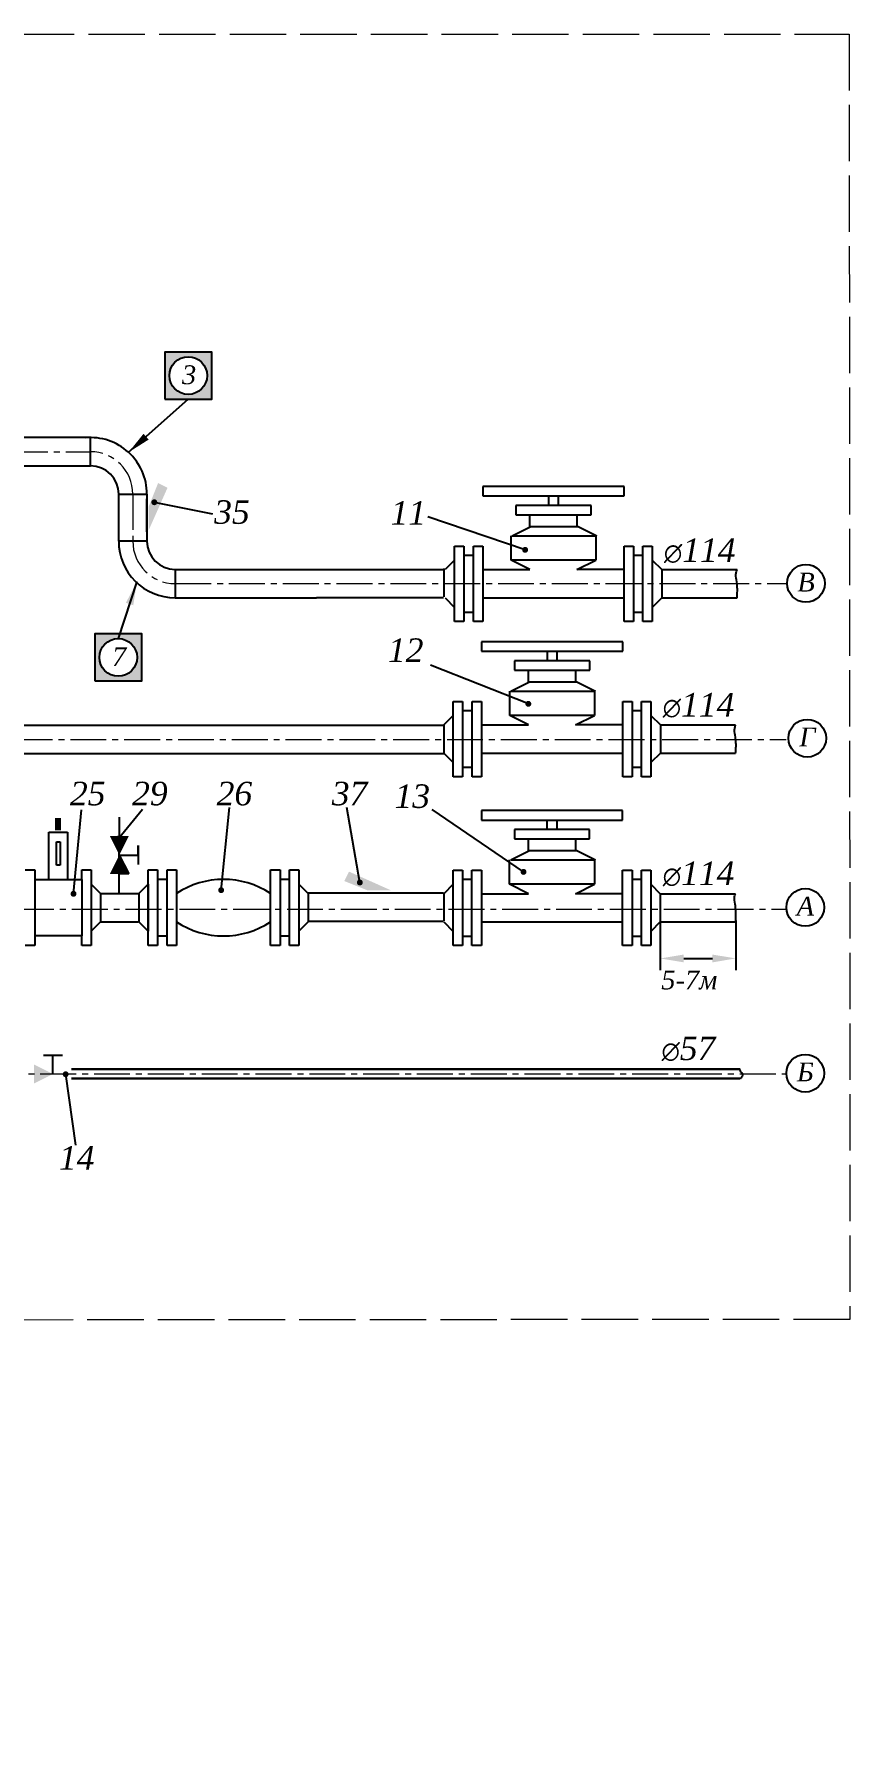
# Paper-space layout 'Layout1' of a CAD drawing. Header units: millimetres. Extents: x 41 to 251, y 7 to 188.
# Drawn here: x 164.3 to 251, y 6.7 to 187.5 of the extents above; entities that cross this region are included whole.
import ezdxf

# ---------------------------------------------------------------- set-up
doc = ezdxf.new("R2010")
doc.units = ezdxf.units.MM
doc.linetypes.add('ACAD_ISO02W100', pattern=[15, 12, -3])
doc.linetypes.add('CENTER2', pattern=[28.575, 19.05, -3.175, 3.175, -3.175])
doc.styles.add('style1', font='', dxfattribs={"height": 2})
doc.styles.get('style1').set_extended_font_data('Times New Roman Cyr', italic=True)
doc.dimstyles.new('ISO-25', dxfattribs={"dimtxt": 2.5, "dimasz": 2.5, "dimexe": 1.25, "dimexo": 0.625, "dimtad": 1, "dimtxsty": 'Standard', "dimcen": 2.5, "dimadec": 0, "dimazin": 0, "dimtfac": 1, "dimtmove": 0, "dimatfit": 3, "dimfxl": 0, "dimarcsym": 0})
doc.dimstyles.new('ISO-25$0', dxfattribs={"dimtxt": 2.5, "dimasz": 2.5, "dimexe": 1.25, "dimexo": 0.625, "dimtad": 1, "dimtxsty": 'style1', "dimcen": 2.5, "dimadec": 0, "dimazin": 0, "dimtfac": 1, "dimtmove": 1, "dimatfit": 3, "dimfxl": 0, "dimarcsym": 0})

# ---------------------------------------------------------------- blocks, each defined once
blk = doc.blocks.new('задв')
for points in [[(146, 180), (147, 182), (146, 182), (145, 182)], [(145, 178), (146, 178), (147, 178), (146, 180)]]:
    blk.add_hatch(color=256).paths.add_polyline_path(points)
for p, q in [((146, 184), (146, 182)), ((146, 178), (146, 182)), ((148, 180), (148, 181)), ((148, 181), (148, 179)), ((146, 180), (148, 180)), ((146, 180), (147, 178)), ((147, 178), (146, 178)), ((146, 176), (146, 178))]:
    blk.add_line(p, q)
blk = doc.blocks.new('A$C600E4215')
for p, q in [((19, 14.32), (4, 14.32)), ((4, 14.32), (4, 13.32)), ((4, 13.32), (19, 13.32)), ((11, 13.32), (12, 13.32)), ((11, 12.32), (11, 13.32)), ((12, 13.32), (12, 12.32)), ((19, 13.32), (19, 14.32)), ((15.5, 12.32), (7.5, 12.32)), ((7.5, 12.32), (7.5, 11.32)), ((7.5, 11.32), (15.5, 11.32)), ((9, 10.03), (9, 11.32)), ((9, 11.32), (14, 11.32)), ((14, 11.32), (14, 10.08)), ((15.5, 11.32), (15.5, 12.32)), ((7, 6.5), (7, 9.08)), ((7.12, 9.08), (9.12, 10.08)), ((7.12, 9.08), (16.12, 9.08)), ((9.12, 10.08), (14.12, 10.08)), ((14.12, 10.08), (16.12, 9.08)), ((16, 9.08), (16, 6.5)), ((1, 8), (2, 8)), ((1, 6.5), (1, 8)), ((2, 8), (2, 0)), ((3, 8), (4, 8)), ((3, 7), (3, 8)), ((4, 8), (4, 0)), ((19, 6.5), (19, 8)), ((19, 8), (20, 8)), ((20, 8), (20, 0)), ((21, 7), (21, 8)), ((21, 8), (22, 8)), ((22, 8), (22, 0)), ((1, 6.5), (0, 5.5)), ((1, 1.5), (1, 6.5)), ((3, 7), (2, 7)), ((3, 1), (3, 7)), ((4, 5.5), (7, 5.5)), ((16, 6.5), (7, 6.5)), ((9, 5.5), (7, 6.5)), ((7, 5.5), (9, 5.5)), ((14, 5.5), (16, 6.5)), ((16, 5.5), (14, 5.5)), ((19, 5.5), (16, 5.5)), ((19, 1.5), (19, 6.5)), ((21, 7), (20, 7)), ((21, 1), (21, 7)), ((22, 6.5), (23, 5.5)), ((23, 5.5), (30.5, 5.5)), ((23, 5.5), (23, 2.5)), ((30.5, 5.5), (31, 5.5)), ((0, 2.5), (1, 1.5)), ((4, 2.5), (19, 2.5)), ((23, 2.5), (22, 1.5)), ((23, 2.5), (31, 2.5)), ((1, 0), (1, 1.5)), ((2, 0), (1, 0)), ((2, 1), (3, 1)), ((3, 0), (3, 1)), ((4, 0), (3, 0)), ((19, 0), (19, 1.5)), ((20, 0), (19, 0)), ((20, 1), (21, 1)), ((21, 0), (21, 1)), ((22, 0), (21, 0))]:
    blk.add_line(p, q)
blk.add_open_spline([(31, 2.5), (31.03, 2.99), (31.1, 3.96), (30.77, 5.1), (31, 5.5)], degree=3)
blk = doc.blocks.new('задв1')
for p, q in [((94, 170), (96, 170)), ((95, 168), (95, 170))]:
    blk.add_line(p, q)
for points in [[(93, 169), (93, 167), (95, 168), (97, 169)], [(95, 168), (97, 169), (97, 167), (95, 168)]]:
    blk.add_solid(points)
blk = doc.blocks.new('*D9')
at = {"color": 0, "lineweight": -2}
for p, q in [((230.85, 93.58), (230.85, 88.17)), ((238.88, 93.45), (238.88, 88.17)), ((233.35, 89.42), (236.38, 89.42))]:
    blk.add_line(p, q, dxfattribs=at)
at = {"color": 0}
for points in [[(233.35, 89.83), (233.35, 89), (230.85, 89.42)], [(236.38, 89.83), (236.38, 89), (238.88, 89.42)]]:
    blk.add_solid(points, dxfattribs=at)
at = {"layer": 'Defpoints', "color": 0}
for p in [(230.85, 94.2), (238.88, 94.07), (238.88, 89.42)]:
    blk.add_point(p, dxfattribs=at)
at = {"color": 0, "lineweight": 18, "insert": (233.93, 87.12), "char_height": 2, "attachment_point": 5, "style": 'style1'}
blk.add_mtext('5-7м', dxfattribs=at)
blk = doc.blocks.new('йцук')
h = blk.add_hatch(color=256)
h.paths.add_polyline_path([(3, 120), (8, 120), (8, 125), (3, 125)])
edge = h.paths.add_edge_path(flags=16)
edge.add_arc((5.5, 122.5), 2, 0, 360)
blk.add_lwpolyline([(3, 120), (8, 120), (8, 125), (3, 125)], close=True)
blk.add_circle((5.5, 122.5), 2)

psp = doc.layouts.get("Layout1")

# ---------------------------------------------------------------- hatches: boundary and pattern name
for points in [[(176.514, 137.368), (177.514, 139.868), (178.514, 139.368), (176.514, 134.868)], [(199.793, 96.629), (197.293, 97.629), (197.793, 98.629), (202.293, 96.629)]]:
    psp.add_hatch(color=256).paths.add_polyline_path(points)

# ---------------------------------------------------------------- linework, layer by layer
for p, q in [((170.329, 144.704), (158.329, 144.704)), ((170.329, 141.704), (170.329, 144.704)), ((155.329, 141.704), (170.329, 141.704)), ((173.329, 133.704), (173.329, 138.704)), ((173.329, 138.704), (176.329, 138.704)), ((176.326, 136.712), (176.326, 138.212)), ((176.329, 138.704), (176.329, 133.704)), ((176.326, 134.712), (176.326, 136.712)), ((176.329, 133.704), (173.329, 133.704)), ((179.329, 130.704), (179.329, 127.704)), ((179.329, 130.704), (194.329, 130.704)), ((194.326, 130.712), (207.826, 130.712)), ((207.856, 130.792), (207.856, 127.792)), ((179.329, 127.704), (194.329, 127.704)), ((194.326, 127.712), (207.826, 127.712)), ((157.956, 114.17), (206.567, 114.17)), ((206.567, 114.17), (207.856, 114.17)), ((207.856, 114.17), (207.856, 111.202)), ((157.495, 111.17), (207.27, 111.17)), ((207.27, 111.17), (207.856, 111.17)), ((165.909, 97.808), (165.909, 102.808)), ((165.909, 102.808), (167.909, 102.808)), ((166.712, 99.308), (166.712, 101.808)), ((166.712, 101.808), (167.106, 101.808)), ((167.106, 101.808), (167.106, 99.308)), ((167.909, 102.808), (167.909, 97.808)), ((163.409, 98.808), (164.409, 98.808)), ((164.409, 98.808), (164.409, 90.808)), ((164.409, 97.808), (169.409, 97.808)), ((167.106, 99.308), (166.712, 99.308)), ((169.409, 97.808), (169.409, 98.808)), ((169.409, 98.808), (170.409, 98.808)), ((169.409, 97.808), (169.409, 91.808)), ((170.409, 98.808), (170.409, 90.808)), ((176.463, 98.808), (177.463, 98.808)), ((176.463, 97.308), (176.463, 98.808)), ((177.463, 98.808), (177.463, 90.808)), ((178.463, 97.808), (177.463, 97.808)), ((178.463, 98.808), (179.463, 98.808)), ((178.463, 97.808), (178.463, 98.808)), ((178.463, 91.808), (178.463, 97.808)), ((179.463, 98.808), (179.463, 90.808)), ((189.463, 98.808), (190.463, 98.808)), ((189.463, 97.308), (189.463, 98.808)), ((190.463, 98.808), (190.463, 90.808)), ((191.463, 97.808), (190.463, 97.808)), ((191.463, 98.808), (192.463, 98.808)), ((191.463, 97.808), (191.463, 98.808)), ((191.463, 91.808), (191.463, 97.808)), ((192.463, 98.808), (192.463, 90.808)), ((170.409, 97.308), (171.409, 96.308)), ((171.409, 96.308), (171.409, 93.308)), ((171.409, 96.308), (175.409, 96.308)), ((175.463, 96.308), (176.463, 97.308)), ((175.463, 96.308), (175.463, 93.308)), ((176.463, 97.308), (176.463, 92.308)), ((176.463, 92.308), (176.463, 97.308)), ((189.463, 92.308), (189.463, 97.308)), ((192.463, 97.308), (193.463, 96.308)), ((193.459, 96.364), (203.959, 96.364)), ((193.459, 96.364), (193.459, 93.364)), ((193.463, 96.308), (193.463, 93.308)), ((199.459, 96.364), (201.959, 96.364)), ((203.959, 96.364), (207.826, 96.364)), ((207.853, 96.397), (207.853, 93.397)), ((171.409, 93.308), (170.409, 92.308)), ((171.409, 93.308), (175.409, 93.308)), ((176.463, 92.308), (175.463, 93.308)), ((176.463, 90.808), (176.463, 92.308)), ((189.463, 90.808), (189.463, 92.308)), ((193.463, 93.308), (192.463, 92.308)), ((193.459, 93.377), (203.959, 93.377)), ((203.959, 93.377), (207.826, 93.377)), ((164.409, 90.808), (163.409, 90.808)), ((169.409, 91.808), (164.409, 91.808)), ((169.409, 90.808), (169.409, 91.808)), ((170.409, 90.808), (169.409, 90.808)), ((177.463, 90.808), (176.463, 90.808)), ((177.463, 91.808), (178.463, 91.808)), ((178.463, 90.808), (178.463, 91.808)), ((179.463, 90.808), (178.463, 90.808)), ((190.463, 90.808), (189.463, 90.808)), ((190.463, 91.808), (191.463, 91.808)), ((191.463, 90.808), (191.463, 91.808)), ((192.463, 90.808), (191.463, 90.808))]:
    psp.add_line(p, q)
at = {"linetype": 'CENTER2', "lineweight": 18, "ltscale": 0.2}
for p, q in [((81.983, 143.187), (170.329, 143.187)), ((174.829, 138.704), (174.829, 133.704)), ((179.329, 129.204), (244.212, 129.195)), ((156.77, 112.669), (244.212, 112.669)), ((48.337, 94.65), (244.212, 94.65)), ((159.291, 77.159), (244.213, 77.159))]:
    psp.add_line(p, q, dxfattribs=at)
at = {"lineweight": 80}
psp.add_line((166.909, 103.046), (166.909, 104.308), dxfattribs=at)
at = {"lineweight": 30}
for p, q in [((168.334, 77.659), (239.334, 77.659)), ((168.334, 76.659), (239.334, 76.659))]:
    psp.add_line(p, q, dxfattribs=at)
at = {"linetype": 'ACAD_ISO02W100', "lineweight": 18, "ltscale": 0.5}
psp.add_lwpolyline([(125.117, 187.527), (250.913, 187.527), (250.993, 51.107), (125.02, 51.009)], close=True, dxfattribs=at)
for centre in [(246.321, 129.228), (246.462, 112.79), (246.246, 94.829), (246.244, 77.234)]:
    psp.add_circle(centre, 2)
for centre, radius, start, end in [((170.329, 138.704), 6, 0, 95.19443), ((170.329, 138.704), 3, 0, 90), ((179.329, 133.704), 6, 180, 270), ((179.329, 133.704), 3, 180, 270), ((184.463, 88.725), 9.083, 56.60151, 123.39849), ((184.463, 100.892), 9.083, 236.60151, 303.39849)]:
    psp.add_arc(centre, radius, start, end)
at = {"linetype": 'CENTER2', "lineweight": 18, "ltscale": 0.2}
for centre, start, end in [((170.329, 138.704), 0, 90), ((179.329, 133.704), 180, 270)]:
    psp.add_arc(centre, 4.5, start, end, dxfattribs=at)
at = {"start_tangent": (-0.9615239, -0.2747211), "end_tangent": (0.8682431, 0.4961389)}
psp.add_spline([(239.334, 77.659), (239.539, 76.894), (239.334, 76.659)], degree=3, dxfattribs=at)

# ---------------------------------------------------------------- block references
for name, p in [('йцук', (175.218, 28.777)), ('A$C600E4215', (207.999, 125.183)), ('йцук', (167.786, -1.13)), ('A$C600E4215', (207.856, 108.702)), ('A$C600E4215', (207.85, 90.786)), ('задв', (27.396, -79.604)), ('задв1', (71.349, -90.843))]:
    psp.add_blockref(name, p)

# ---------------------------------------------------------------- texts
at = {"char_height": 2, "attachment_point": 5, "style": 'style1'}
for s, insert, width in [('{\\fTimes New Roman|b0|i1|c204|p18;3}', (180.809, 151.353), 2.8455), ('{\\fTimes New Roman|b0|i1|c204|p18;В}', (246.334, 129.361), 2.7011), ('{\\fTimes New Roman|b0|i1|c204|p18;7}', (173.377, 121.446), 2.8455), ('{\\fTimes New Roman|b0|i1|c204|p18;Г}', (246.475, 112.923), 2.7011), ('{\\fTimes New Roman|b0|i1|c204|p18;А}', (246.259, 94.962), 2.7011), ('{\\fTimes New Roman|b0|i1|c204|p18;Б}', (246.257, 77.368), 2.7011)]:
    psp.add_mtext(s, dxfattribs=dict(at, insert=insert, width=width))
for s, insert, char_height, width, attachment_point in [('{\\fTimes New Roman|b0|i1|c204|p18;35}', (187.248, 136.778), 2.5, 3.4328, 6), ('{\\fTimes New Roman|b0|i1|c204|p18;11}', (205.981, 136.713), 2.5, 3.4328, 6), ('{\\fSymbol|b0|i0|c2|p18;Ж\\fTimes New Roman|b0|i1|c204|p18;\\H1.333x;114}', (231.237, 134), 1.875, 8.8512, 1), ('{\\fTimes New Roman|b0|i1|c204|p18;12}', (205.698, 122.136), 2.5, 3.4328, 6), ('{\\fSymbol|b0|i0|c2|p18;Ж\\fTimes New Roman|b0|i1|c204|p18;\\H1.333x;114}', (231.111, 117.59), 1.875, 8.8512, 1), ('{\\fTimes New Roman|b0|i1|c204|p18;25}', (168.153, 108.171), 2.5, 2.276, 1), ('{\\fTimes New Roman|b0|i1|c204|p18;29}', (174.753, 108.171), 2.5, 2.276, 1), ('{\\fTimes New Roman|b0|i1|c204|p18;26}', (183.731, 108.171), 2.5, 2.276, 1), ('{\\fTimes New Roman|b0|i1|c204|p18;37}', (195.966, 108.17), 2.5, 2.276, 1), ('{\\fTimes New Roman|b0|i1|c204|p18;13}', (202.626, 107.893), 2.5, 2.276, 1), ('{\\fSymbol|b0|i0|c2|p18;Ж\\fTimes New Roman|b0|i1|c204|p18;\\H1.333x;114}', (231.111, 99.696), 1.875, 8.8512, 1), ('{\\fSymbol|b0|i0|c2|p18;Ж\\fTimes New Roman|b0|i1|c204|p18;\\H1.333x;57}', (230.985, 81.132), 1.875, 8.8512, 1), ('{\\fTimes New Roman|b0|i1|c204|p18;14}', (166.985, 69.501), 2.5, 2.276, 1)]:
    psp.add_mtext(s, dxfattribs=dict(insert=insert, char_height=char_height, width=width, attachment_point=attachment_point))

# ---------------------------------------------------------------- dimensions: what is measured, and where the dimension line sits
at = {"lineweight": 18}
dim = psp.add_linear_dim(base=(238.879, 89.417), p1=(230.851, 94.204), p2=(238.879, 94.073), text='5-7м', dimstyle='ISO-25$0', override={"dimtad": 3, "dimtofl": 0, "dimtmove": 2}, dxfattribs=at)
dim.commit()
dim.dimension.update_dxf_attribs({"geometry": '*D9', "text_midpoint": (233.926, 87.124), "dimtype": 160})

# ---------------------------------------------------------------- leaders
for points, override in [([(174.375, 143.135), (180.718, 148.777)], {"dimgap": 0.625, "dimtad": 0}), ([(177.111, 137.838), (183.281, 136.609)], {"dimgap": 0.625, "dimtad": 0, "dimldrblk": 'DotSmall'}), ([(216.494, 132.782), (206.149, 136.293)], {"dimgap": 0.625, "dimtad": 0, "dimldrblk": 'DotSmall'}), ([(175.267, 129.408), (173.286, 123.37)], {"dimgap": 0.625, "dimtad": 0}), ([(216.837, 116.439), (206.459, 120.532)], {"dimgap": 0.625, "dimtad": 0, "dimldrblk": 'DotSmall'}), ([(168.532, 96.283), (169.385, 105.2)], {"dimgap": 0.625, "dimtad": 0, "dimldrblk": 'DotSmall'}), ([(173.316, 102.153), (175.866, 105.254)], {"dimgap": 0.625, "dimtad": 0, "dimldrblk": 'DotSmall'}), ([(184.211, 96.662), (185.089, 105.453)], {"dimgap": 0.625, "dimtad": 0, "dimldrblk": 'DotSmall'}), ([(198.941, 97.476), (197.562, 105.451)], {"dimgap": 0.625, "dimtad": 0, "dimldrblk": 'DotSmall'}), ([(216.327, 98.603), (206.637, 105.227)], {"dimgap": 0.625, "dimtad": 0, "dimldrblk": 'DotSmall'})]:
    psp.add_leader(points, dimstyle='ISO-25', override=override, dxfattribs=at)
at = {"linetype": 'ByBlock', "lineweight": 18}
psp.add_leader([(167.698, 77.128), (168.73, 69.615)], dimstyle='ISO-25', override={"dimgap": 0.625, "dimtad": 0, "dimldrblk": 'DotSmall'}, dxfattribs=at)
at = {"linetype": 'ByBlock', "lineweight": 18, "annotation_type": 0, "has_hookline": 1, "hookline_direction": 0}
for points, text_width in [([(84.441, 22.135), (95.536, 18.663), (140.334, 18.636)], 43.286), ([(83.334, 10.157), (94.429, 6.685), (134.359, 6.722)], 38.881)]:
    psp.add_leader(points, dimstyle='ISO-25', override={"dimgap": 0.625, "dimtad": 0}, dxfattribs=dict(at, text_width=text_width))

doc.saveas('drawing.dxf')
